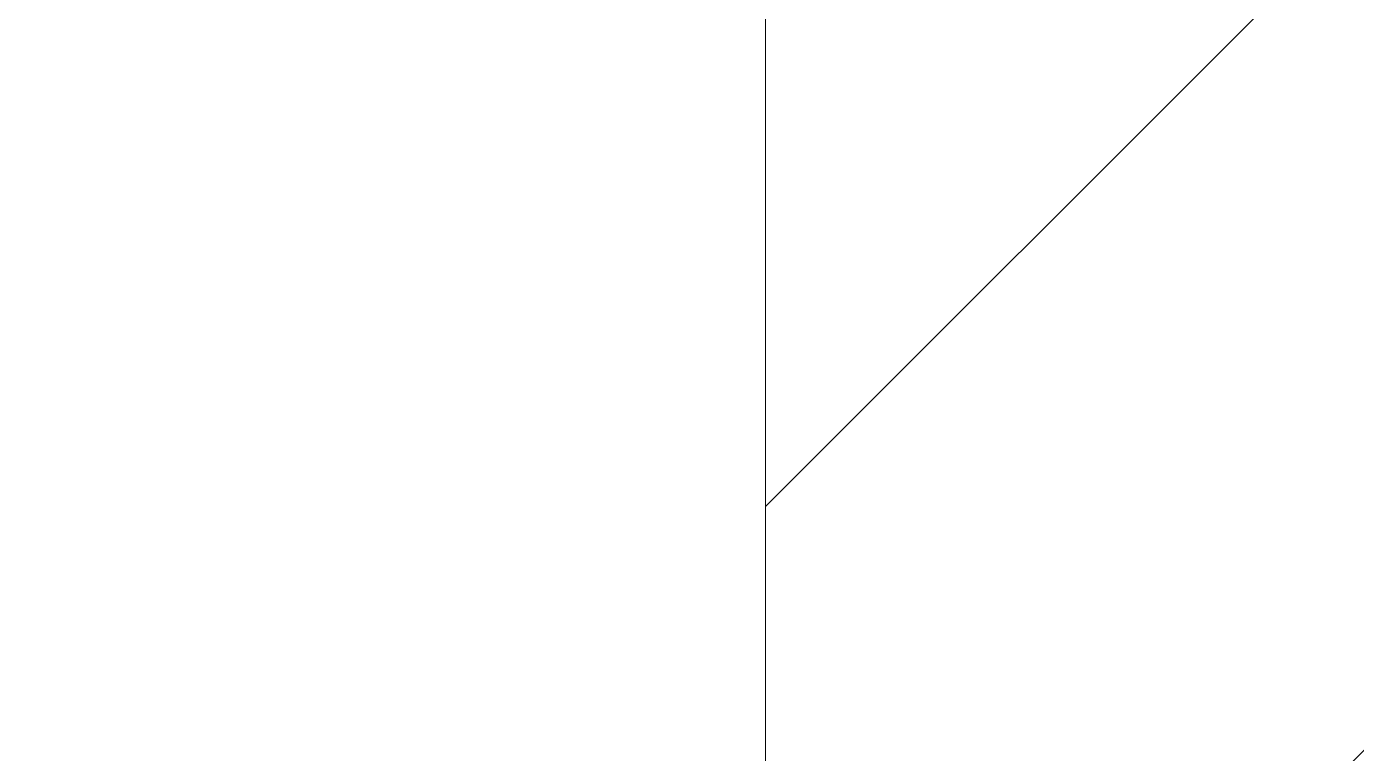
# Model space of a CAD drawing. Header units: millimetres. Extents: x -213911 to 415037, y -3642 to 107391.
# Drawn here: x 89324.7 to 89504.7, y 87224.3 to 87322.8 of the extents above; entities that cross this region are included whole.
import ezdxf

# ---------------------------------------------------------------- set-up
doc = ezdxf.new("R2010")
doc.units = ezdxf.units.MM
doc.linetypes.add('Осевая', pattern=[6350, 1270, -952.5, 3175, -952.5])
for name, color, linetype, lineweight in [('A-WALL', 7, 'Continuous', 5), ('I-WALL', 7, 'Continuous', 5), ('Оси-2', 7, 'Осевая', 9)]:
    doc.layers.add(name, color=color, linetype=linetype, lineweight=lineweight)
doc.layers.add('A-WALL-1', color=9, linetype='Continuous', lineweight=5, true_color=0x808080)

# ---------------------------------------------------------------- blocks, each defined once
blk = doc.blocks.new('1floor')
at = {"layer": 'I-WALL'}
h = blk.add_hatch(dxfattribs=at)
h.set_pattern_fill('FP_1', color=256, style=0, pattern_type=2)
h.set_pattern_definition([(45, (0, 0), (-114.04925, 114.04925), []), (45, (114.05, 0), (-114.04925, 114.04925), [201.612, -40.322, 6.706, -33.617])])
h.paths.add_polyline_path([(89360, 7700), (89610, 7700), (89610, 8206.06), (89360, 8206.06), (89360, 7942.59)])
h.paths.add_polyline_path([(89610, 9606.06), (89610, 10600), (89360, 10600), (89360, 9606.06), (89440, 9606.06)])
h = blk.add_hatch(dxfattribs=at)
h.set_pattern_fill('FP_24', color=256, style=0, pattern_type=2)
h.set_pattern_definition([(45, (0, 0), (-141.42136, 141.42136), []), (135, (0, 0), (-141.42136, -141.42136), [])])
h.paths.add_polyline_path([(89360, 7650), (89360, 8151.06), (89352, 8151.06), (89352, 8206.06), (89260, 8206.06), (89260, 7650), (89340.82, 7650)])
h.paths.add_polyline_path([(89260, 9606.06), (89352, 9606.06), (89353.43, 9661.06), (89360, 9661.06), (89360, 10443), (89260, 10443), (89260, 9628.91)])
at = {"layer": 'A-WALL'}
blk.add_line((89360, 7650), (89360, 8151.06), dxfattribs=at)
at = {"layer": 'A-WALL-1'}
blk.add_line((89360, 8151.06), (89360, -100), dxfattribs=at)
at = {"layer": 'Оси-2'}
blk.add_line((89360, 3093.74), (89360, 16915.1), dxfattribs=at)

msp = doc.modelspace()

# ---------------------------------------------------------------- block references
msp.add_blockref('1floor', (64.7, 79186.05))

doc.saveas('drawing.dxf')
